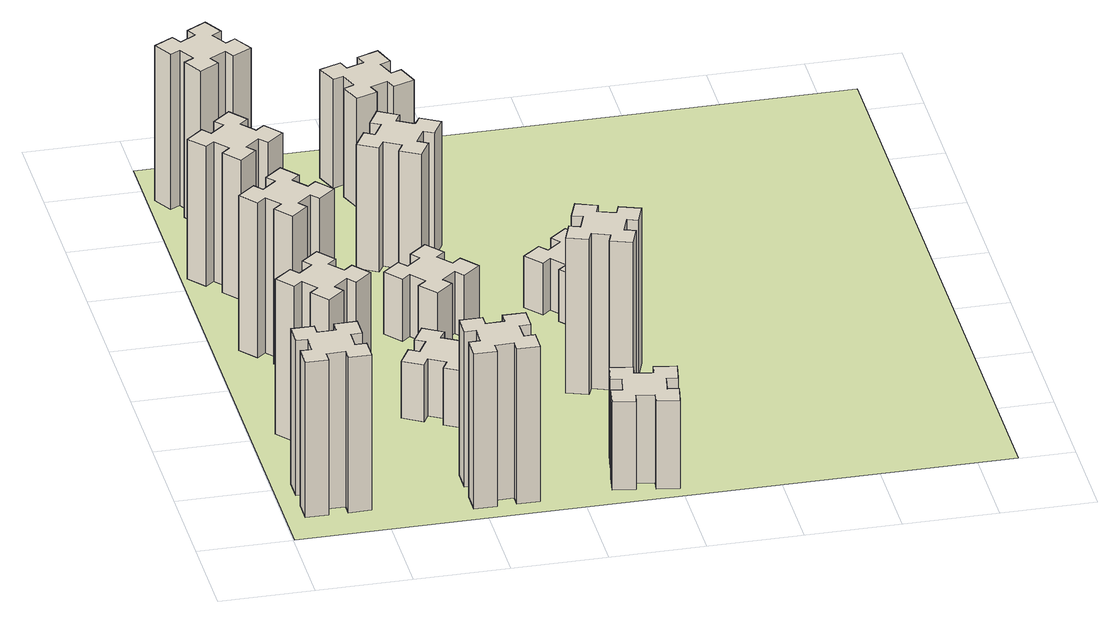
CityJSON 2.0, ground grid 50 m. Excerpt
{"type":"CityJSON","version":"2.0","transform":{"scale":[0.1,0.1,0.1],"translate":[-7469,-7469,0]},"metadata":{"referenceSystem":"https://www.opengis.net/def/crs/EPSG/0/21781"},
"CityObjects":{
"building1":{"type":"Building","attributes":{"class":"1000","function":"1000","usage":"1000","yearOfConstruction":2016,"roofType":"1000","measuredHeight":90,"storeysAboveGround":30,"storeysBelowGround":0},"geometry":[{"type":"Solid","lod":"1","boundaries":[[[[0,1,2,3,4,5,6,7,8,9,10,11,12,13,14,15,16,17,18,19]],[[17,16,20,21]],[[16,15,22,20]],[[15,14,23,22]],[[14,13,24,23]],[[13,12,25,24]],[[12,11,26,25]],[[11,10,27,26]],[[10,9,28,27]],[[9,8,29,28]],[[8,7,30,29]],[[7,6,31,30]],[[6,5,32,31]],[[5,4,33,32]],[[4,3,34,33]],[[3,2,35,34]],[[2,1,36,35]],[[1,0,37,36]],[[0,19,38,37]],[[19,18,39,38]],[[18,17,21,39]],[[24,25,26,27,28,29,30,31,32,33,34,35,36,37,38,39,21,20,22,23]]]]}]},
"building2":{"type":"Building","attributes":{"class":"1000","function":"1000","usage":"1000","yearOfConstruction":2016,"roofType":"1000","measuredHeight":90,"storeysAboveGround":30,"storeysBelowGround":0},"geometry":[{"type":"Solid","lod":"1","boundaries":[[[[40,41,42,43,44,45,46,47,48,49,50,51,52,53,54,55,56,57,58,59]],[[57,56,60,61]],[[56,55,62,60]],[[55,54,63,62]],[[54,53,64,63]],[[53,52,65,64]],[[52,51,66,65]],[[51,50,67,66]],[[50,49,68,67]],[[49,48,69,68]],[[48,47,70,69]],[[47,46,71,70]],[[46,45,72,71]],[[45,44,73,72]],[[44,43,74,73]],[[43,42,75,74]],[[42,41,76,75]],[[41,40,77,76]],[[40,59,78,77]],[[59,58,79,78]],[[58,57,61,79]],[[64,65,66,67,68,69,70,71,72,73,74,75,76,77,78,79,61,60,62,63]]]]}]},
"building3":{"type":"Building","attributes":{"class":"1000","function":"1000","usage":"1000","yearOfConstruction":2016,"roofType":"1000","measuredHeight":90,"storeysAboveGround":30,"storeysBelowGround":0},"geometry":[{"type":"Solid","lod":"1","boundaries":[[[[80,81,82,83,84,85,86,87,88,89,90,91,92,93,94,95,96,97,98,99]],[[97,96,100,101]],[[96,95,102,100]],[[95,94,103,102]],[[94,93,104,103]],[[93,92,105,104]],[[92,91,106,105]],[[91,90,107,106]],[[90,89,108,107]],[[89,88,109,108]],[[88,87,110,109]],[[87,86,111,110]],[[86,85,112,111]],[[85,84,113,112]],[[84,83,114,113]],[[83,82,115,114]],[[82,81,116,115]],[[81,80,117,116]],[[80,99,118,117]],[[99,98,119,118]],[[98,97,101,119]],[[104,105,106,107,108,109,110,111,112,113,114,115,116,117,118,119,101,100,102,103]]]]}]},
"building4":{"type":"Building","attributes":{"class":"1000","function":"1000","usage":"1000","yearOfConstruction":2016,"roofType":"1000","measuredHeight":81,"storeysAboveGround":30,"storeysBelowGround":0},"geometry":[{"type":"Solid","lod":"1","boundaries":[[[[120,121,122,123,124,125,126,127,128,129,130,131,132,133,134,135,136,137,138,139]],[[137,136,140,141]],[[136,135,142,140]],[[135,134,143,142]],[[134,133,144,143]],[[133,132,145,144]],[[132,131,146,145]],[[131,130,147,146]],[[130,129,148,147]],[[129,128,149,148]],[[128,127,150,149]],[[127,126,151,150]],[[126,125,152,151]],[[125,124,153,152]],[[124,123,154,153]],[[123,122,155,154]],[[122,121,156,155]],[[121,120,157,156]],[[120,139,158,157]],[[139,138,159,158]],[[138,137,141,159]],[[144,145,146,147,148,149,150,151,152,153,154,155,156,157,158,159,141,140,142,143]]]]}]},
"building5":{"type":"Building","attributes":{"class":"1000","function":"1000","usage":"1000","yearOfConstruction":2016,"roofType":"1000","measuredHeight":90,"storeysAboveGround":30,"storeysBelowGround":0},"geometry":[{"type":"Solid","lod":"1","boundaries":[[[[160,161,162,163,164,165,166,167,168,169,170,171,172,173,174,175,176,177,178,179]],[[177,176,180,181]],[[176,175,182,180]],[[175,174,183,182]],[[174,173,184,183]],[[173,172,185,184]],[[172,171,186,185]],[[171,170,187,186]],[[170,169,188,187]],[[169,168,189,188]],[[168,167,190,189]],[[167,166,191,190]],[[166,165,192,191]],[[165,164,193,192]],[[164,163,194,193]],[[163,162,195,194]],[[162,161,196,195]],[[161,160,197,196]],[[160,179,198,197]],[[179,178,199,198]],[[178,177,181,199]],[[184,185,186,187,188,189,190,191,192,193,194,195,196,197,198,199,181,180,182,183]]]]}]},
"building6":{"type":"Building","attributes":{"class":"1000","function":"1000","usage":"1000","yearOfConstruction":2016,"roofType":"1000","measuredHeight":90,"storeysAboveGround":30,"storeysBelowGround":0},"geometry":[{"type":"Solid","lod":"1","boundaries":[[[[200,201,202,203,204,205,206,207,208,209,210,211,212,213,214,215,216,217,218,219]],[[217,216,220,221]],[[216,215,222,220]],[[215,214,223,222]],[[214,213,224,223]],[[213,212,225,224]],[[212,211,226,225]],[[211,210,227,226]],[[210,209,228,227]],[[209,208,229,228]],[[208,207,230,229]],[[207,206,231,230]],[[206,205,232,231]],[[205,204,233,232]],[[204,203,234,233]],[[203,202,235,234]],[[202,201,236,235]],[[201,200,237,236]],[[200,219,238,237]],[[219,218,239,238]],[[218,217,221,239]],[[224,225,226,227,228,229,230,231,232,233,234,235,236,237,238,239,221,220,222,223]]]]}]},
"building7":{"type":"Building","attributes":{"class":"1000","function":"1000","usage":"1000","yearOfConstruction":2016,"roofType":"1000","measuredHeight":33,"storeysAboveGround":30,"storeysBelowGround":0},"geometry":[{"type":"Solid","lod":"1","boundaries":[[[[240,241,242,243,244,245,246,247,248,249,250,251,252,253,254,255,256,257,258,259]],[[257,256,260,261]],[[256,255,262,260]],[[255,254,263,262]],[[254,253,264,263]],[[253,252,265,264]],[[252,251,266,265]],[[251,250,267,266]],[[250,249,268,267]],[[249,248,269,268]],[[248,247,270,269]],[[247,246,271,270]],[[246,245,272,271]],[[245,244,273,272]],[[244,243,274,273]],[[243,242,275,274]],[[242,241,276,275]],[[241,240,277,276]],[[240,259,278,277]],[[259,258,279,278]],[[258,257,261,279]],[[264,265,266,267,268,269,270,271,272,273,274,275,276,277,278,279,261,260,262,263]]]]}]},
"building8":{"type":"Building","attributes":{"class":"1000","function":"1000","usage":"1000","yearOfConstruction":2016,"roofType":"1000","measuredHeight":36,"storeysAboveGround":30,"storeysBelowGround":0},"geometry":[{"type":"Solid","lod":"1","boundaries":[[[[280,281,282,283,284,285,286,287,288,289,290,291,292,293,294,295,296,297,298,299]],[[297,296,300,301]],[[296,295,302,300]],[[295,294,303,302]],[[294,293,304,303]],[[293,292,305,304]],[[292,291,306,305]],[[291,290,307,306]],[[290,289,308,307]],[[289,288,309,308]],[[288,287,310,309]],[[287,286,311,310]],[[286,285,312,311]],[[285,284,313,312]],[[284,283,314,313]],[[283,282,315,314]],[[282,281,316,315]],[[281,280,317,316]],[[280,299,318,317]],[[299,298,319,318]],[[298,297,301,319]],[[304,305,306,307,308,309,310,311,312,313,314,315,316,317,318,319,301,300,302,303]]]]}]},
"building9":{"type":"Building","attributes":{"class":"1000","function":"1000","usage":"1000","yearOfConstruction":2016,"roofType":"1000","measuredHeight":72,"storeysAboveGround":30,"storeysBelowGround":0},"geometry":[{"type":"Solid","lod":"1","boundaries":[[[[320,321,322,323,324,325,326,327,328,329,330,331,332,333,334,335,336,337,338,339]],[[337,336,340,341]],[[336,335,342,340]],[[335,334,343,342]],[[334,333,344,343]],[[333,332,345,344]],[[332,331,346,345]],[[331,330,347,346]],[[330,329,348,347]],[[329,328,349,348]],[[328,327,350,349]],[[327,326,351,350]],[[326,325,352,351]],[[325,324,353,352]],[[324,323,354,353]],[[323,322,355,354]],[[322,321,356,355]],[[321,320,357,356]],[[320,339,358,357]],[[339,338,359,358]],[[338,337,341,359]],[[344,345,346,347,348,349,350,351,352,353,354,355,356,357,358,359,341,340,342,343]]]]}]},
"building10":{"type":"Building","attributes":{"class":"1000","function":"1000","usage":"1000","yearOfConstruction":2016,"roofType":"1000","measuredHeight":51,"storeysAboveGround":30,"storeysBelowGround":0},"geometry":[{"type":"Solid","lod":"1","boundaries":[[[[360,361,362,363,364,365,366,367,368,369,370,371,372,373,374,375,376,377,378,379]],[[377,376,380,381]],[[376,375,382,380]],[[375,374,383,382]],[[374,373,384,383]],[[373,372,385,384]],[[372,371,386,385]],[[371,370,387,386]],[[370,369,388,387]],[[369,368,389,388]],[[368,367,390,389]],[[367,366,391,390]],[[366,365,392,391]],[[365,364,393,392]],[[364,363,394,393]],[[363,362,395,394]],[[362,361,396,395]],[[361,360,397,396]],[[360,379,398,397]],[[379,378,399,398]],[[378,377,381,399]],[[384,385,386,387,388,389,390,391,392,393,394,395,396,397,398,399,381,380,382,383]]]]}]},
"building11":{"type":"Building","attributes":{"class":"1000","function":"1000","usage":"1000","yearOfConstruction":2016,"roofType":"1000","measuredHeight":63,"storeysAboveGround":30,"storeysBelowGround":0},"geometry":[{"type":"Solid","lod":"1","boundaries":[[[[400,401,402,403,404,405,406,407,408,409,410,411,412,413,414,415,416,417,418,419]],[[417,416,420,421]],[[416,415,422,420]],[[415,414,423,422]],[[414,413,424,423]],[[413,412,425,424]],[[412,411,426,425]],[[411,410,427,426]],[[410,409,428,427]],[[409,408,429,428]],[[408,407,430,429]],[[407,406,431,430]],[[406,405,432,431]],[[405,404,433,432]],[[404,403,434,433]],[[403,402,435,434]],[[402,401,436,435]],[[401,400,437,436]],[[400,419,438,437]],[[419,418,439,438]],[[418,417,421,439]],[[424,425,426,427,428,429,430,431,432,433,434,435,436,437,438,439,421,420,422,423]]]]}]},
"building12":{"type":"Building","attributes":{"class":"1000","function":"1000","usage":"1000","yearOfConstruction":2016,"roofType":"1000","measuredHeight":90,"storeysAboveGround":30,"storeysBelowGround":0},"geometry":[{"type":"Solid","lod":"1","boundaries":[[[[440,441,442,443,444,445,446,447,448,449,450,451,452,453,454,455,456,457,458,459]],[[457,456,460,461]],[[456,455,462,460]],[[455,454,463,462]],[[454,453,464,463]],[[453,452,465,464]],[[452,451,466,465]],[[451,450,467,466]],[[450,449,468,467]],[[449,448,469,468]],[[448,447,470,469]],[[447,446,471,470]],[[446,445,472,471]],[[445,444,473,472]],[[444,443,474,473]],[[443,442,475,474]],[[442,441,476,475]],[[441,440,477,476]],[[440,459,478,477]],[[459,458,479,478]],[[458,457,461,479]],[[464,465,466,467,468,469,470,471,472,473,474,475,476,477,478,479,461,460,462,463]]]]}]},
"building13":{"type":"Building","attributes":{"class":"1000","function":"1000","usage":"1000","yearOfConstruction":2016,"roofType":"1000","measuredHeight":30,"storeysAboveGround":30,"storeysBelowGround":0},"geometry":[{"type":"Solid","lod":"1","boundaries":[[[[480,481,482,483,484,485,486,487,488,489,490,491,492,493,494,495,496,497,498,499]],[[497,496,500,501]],[[496,495,502,500]],[[495,494,503,502]],[[494,493,504,503]],[[493,492,505,504]],[[492,491,506,505]],[[491,490,507,506]],[[490,489,508,507]],[[489,488,509,508]],[[488,487,510,509]],[[487,486,511,510]],[[486,485,512,511]],[[485,484,513,512]],[[484,483,514,513]],[[483,482,515,514]],[[482,481,516,515]],[[481,480,517,516]],[[480,499,518,517]],[[499,498,519,518]],[[498,497,501,519]],[[504,505,506,507,508,509,510,511,512,513,514,515,516,517,518,519,501,500,502,503]]]]}]},
"landuse1":{"type":"LandUse","attributes":{"name":"plot1","function":"1010"},"geometry":[{"type":"MultiSurface","lod":"1","boundaries":[[[520,521,522,523]]]}]}
},
"vertices":[
[165,425,0],[165,325,0],[105,325,0],[105,205,0],[225,205,0],[225,265,0],[325,265,0],[325,205,0],[445,205,0],[445,325,0],[385,325,0],[385,425,0],[445,425,0],[445,545,0],[325,545,0],[325,485,0],[225,485,0],[225,545,0],[105,545,0],[105,425,0],[225,485,900],[225,545,900],[325,485,900],[325,545,900],[445,545,900],[445,425,900],[385,425,900],[385,325,900],[445,325,900],[445,205,900],[325,205,900],[325,265,900],[225,265,900],[225,205,900],[105,205,900],[105,325,900],[165,325,900],[165,425,900],[105,425,900],[105,545,900],
[492,1048,0],[427,1124,0],[473,1163,0],[396,1255,0],[304,1178,0],[343,1132,0],[266,1067,0],[228,1113,0],[136,1036,0],[213,944,0],[259,983,0],[323,906,0],[277,868,0],[354,776,0],[446,853,0],[408,899,0],[484,963,0],[523,917,0],[615,994,0],[538,1086,0],[484,963,900],[523,917,900],[408,899,900],[446,853,900],[354,776,900],[277,868,900],[323,906,900],[259,983,900],[213,944,900],[136,1036,900],[228,1113,900],[266,1067,900],[343,1132,900],[304,1178,900],[396,1255,900],[473,1163,900],[427,1124,900],[492,1048,900],[538,1086,900],[615,994,900],
[492,1888,0],[427,1964,0],[473,2003,0],[396,2095,0],[304,2018,0],[343,1972,0],[266,1907,0],[228,1953,0],[136,1876,0],[213,1784,0],[259,1823,0],[323,1746,0],[277,1708,0],[354,1616,0],[446,1693,0],[408,1739,0],[484,1803,0],[523,1757,0],[615,1834,0],[538,1926,0],[484,1803,900],[523,1757,900],[408,1739,900],[446,1693,900],[354,1616,900],[277,1708,900],[323,1746,900],[259,1823,900],[213,1784,900],[136,1876,900],[228,1953,900],[266,1907,900],[343,1972,900],[304,2018,900],[396,2095,900],[473,2003,900],[427,1964,900],[492,1888,900],[538,1926,900],[615,1834,900],
[243,2712,0],[166,2647,0],[128,2693,0],[36,2616,0],[113,2524,0],[159,2563,0],[223,2486,0],[177,2448,0],[254,2356,0],[346,2433,0],[308,2479,0],[384,2543,0],[423,2497,0],[515,2574,0],[438,2666,0],[392,2628,0],[327,2704,0],[373,2743,0],[296,2835,0],[204,2758,0],[327,2704,810],[373,2743,810],[392,2628,810],[438,2666,810],[515,2574,810],[423,2497,810],[384,2543,810],[308,2479,810],[346,2433,810],[254,2356,810],[177,2448,810],[223,2486,810],[159,2563,810],[113,2524,810],[36,2616,810],[128,2693,810],[166,2647,810],[243,2712,810],[204,2758,810],[296,2835,810],
[1225,225,0],[1225,325,0],[1285,325,0],[1285,445,0],[1165,445,0],[1165,385,0],[1065,385,0],[1065,445,0],[945,445,0],[945,325,0],[1005,325,0],[1005,225,0],[945,225,0],[945,105,0],[1065,105,0],[1065,165,0],[1165,165,0],[1165,105,0],[1285,105,0],[1285,225,0],[1165,165,900],[1165,105,900],[1065,165,900],[1065,105,900],[945,105,900],[945,225,900],[1005,225,900],[1005,325,900],[945,325,900],[945,445,900],[1065,445,900],[1065,385,900],[1165,385,900],[1165,445,900],[1285,445,900],[1285,325,900],[1225,325,900],[1225,225,900],[1285,225,900],[1285,105,900],
[155,3324,0],[205,3237,0],[153,3207,0],[213,3103,0],[317,3163,0],[287,3215,0],[374,3265,0],[404,3213,0],[508,3273,0],[448,3377,0],[396,3347,0],[346,3434,0],[398,3464,0],[338,3568,0],[234,3508,0],[264,3456,0],[177,3406,0],[147,3458,0],[43,3398,0],[103,3294,0],[177,3406,900],[147,3458,900],[264,3456,900],[234,3508,900],[338,3568,900],[398,3464,900],[346,3434,900],[396,3347,900],[448,3377,900],[508,3273,900],[404,3213,900],[374,3265,900],[287,3215,900],[317,3163,900],[213,3103,900],[153,3207,900],[205,3237,900],[155,3324,900],[103,3294,900],[43,3398,900],
[1086,1017,0],[1136,1104,0],[1188,1074,0],[1248,1178,0],[1144,1238,0],[1114,1186,0],[1027,1236,0],[1057,1288,0],[953,1348,0],[893,1244,0],[945,1214,0],[895,1127,0],[843,1157,0],[783,1053,0],[887,993,0],[917,1045,0],[1004,995,0],[974,943,0],[1078,883,0],[1138,987,0],[1004,995,330],[974,943,330],[917,1045,330],[887,993,330],[783,1053,330],[843,1157,330],[895,1127,330],[945,1214,330],[893,1244,330],[953,1348,330],[1057,1288,330],[1027,1236,330],[1114,1186,330],[1144,1238,330],[1248,1178,330],[1188,1074,330],[1136,1104,330],[1086,1017,330],[1138,987,330],[1078,883,330],
[1083,1972,0],[1006,1907,0],[968,1953,0],[876,1876,0],[953,1784,0],[999,1823,0],[1063,1746,0],[1017,1708,0],[1094,1616,0],[1186,1693,0],[1148,1739,0],[1224,1803,0],[1263,1757,0],[1355,1834,0],[1278,1926,0],[1232,1888,0],[1167,1964,0],[1213,2003,0],[1136,2095,0],[1044,2018,0],[1167,1964,360],[1213,2003,360],[1232,1888,360],[1278,1926,360],[1355,1834,360],[1263,1757,360],[1224,1803,360],[1148,1739,360],[1186,1693,360],[1094,1616,360],[1017,1708,360],[1063,1746,360],[999,1823,360],[953,1784,360],[876,1876,360],[968,1953,360],[1006,1907,360],[1083,1972,360],[1044,2018,360],[1136,2095,360],
[1214,2666,0],[1127,2716,0],[1157,2768,0],[1053,2828,0],[993,2724,0],[1045,2694,0],[995,2607,0],[943,2637,0],[883,2533,0],[987,2473,0],[1017,2525,0],[1104,2475,0],[1074,2423,0],[1178,2363,0],[1238,2467,0],[1186,2497,0],[1236,2584,0],[1288,2554,0],[1348,2658,0],[1244,2718,0],[1236,2584,720],[1288,2554,720],[1186,2497,720],[1238,2467,720],[1178,2363,720],[1074,2423,720],[1104,2475,720],[1017,2525,720],[987,2473,720],[883,2533,720],[943,2637,720],[995,2607,720],[1045,2694,720],[993,2724,720],[1053,2828,720],[1157,2768,720],[1127,2716,720],[1214,2666,720],[1244,2718,720],[1348,2658,720],
[1756,344,0],[1738,245,0],[1679,256,0],[1658,137,0],[1777,117,0],[1787,176,0],[1885,158,0],[1875,99,0],[1993,78,0],[2014,197,0],[1955,207,0],[1972,305,0],[2031,295,0],[2052,413,0],[1934,434,0],[1924,375,0],[1825,392,0],[1836,451,0],[1717,472,0],[1697,354,0],[1825,392,510],[1836,451,510],[1924,375,510],[1934,434,510],[2052,413,510],[2031,295,510],[1972,305,510],[1955,207,510],[2014,197,510],[1993,78,510],[1875,99,510],[1885,158,510],[1787,176,510],[1777,117,510],[1658,137,510],[1679,256,510],[1738,245,510],[1756,344,510],[1697,354,510],[1717,472,510],
[1125,3456,0],[1031,3422,0],[1010,3478,0],[897,3437,0],[939,3324,0],[995,3345,0],[1029,3251,0],[973,3230,0],[1014,3117,0],[1127,3159,0],[1106,3215,0],[1200,3249,0],[1220,3193,0],[1333,3234,0],[1292,3347,0],[1236,3326,0],[1202,3420,0],[1258,3440,0],[1217,3553,0],[1104,3512,0],[1202,3420,630],[1258,3440,630],[1236,3326,630],[1292,3347,630],[1333,3234,630],[1220,3193,630],[1200,3249,630],[1106,3215,630],[1127,3159,630],[1014,3117,630],[973,3230,630],[1029,3251,630],[995,3345,630],[939,3324,630],[897,3437,630],[1010,3478,630],[1031,3422,630],[1125,3456,630],[1104,3512,630],[1217,3553,630],
[1769,1300,0],[1735,1206,0],[1679,1227,0],[1637,1114,0],[1750,1073,0],[1771,1129,0],[1865,1095,0],[1844,1039,0],[1957,997,0],[1998,1110,0],[1942,1131,0],[1976,1225,0],[2032,1204,0],[2073,1317,0],[1960,1358,0],[1940,1302,0],[1846,1336,0],[1867,1392,0],[1754,1433,0],[1713,1320,0],[1846,1336,900],[1867,1392,900],[1940,1302,900],[1960,1358,900],[2073,1317,900],[2032,1204,900],[1976,1225,900],[1942,1131,900],[1998,1110,900],[1957,997,900],[1844,1039,900],[1865,1095,900],[1771,1129,900],[1750,1073,900],[1637,1114,900],[1679,1227,900],[1735,1206,900],[1769,1300,900],[1713,1320,900],[1754,1433,900],
[1972,1988,0],[1907,2064,0],[1953,2103,0],[1876,2195,0],[1784,2118,0],[1823,2072,0],[1746,2007,0],[1708,2053,0],[1616,1976,0],[1693,1884,0],[1739,1923,0],[1803,1846,0],[1757,1808,0],[1834,1716,0],[1926,1793,0],[1888,1839,0],[1964,1903,0],[2003,1857,0],[2095,1934,0],[2018,2026,0],[1964,1903,300],[2003,1857,300],[1888,1839,300],[1926,1793,300],[1834,1716,300],[1757,1808,300],[1803,1846,300],[1739,1923,300],[1693,1884,300],[1616,1976,300],[1708,2053,300],[1746,2007,300],[1823,2072,300],[1784,2118,300],[1876,2195,300],[1953,2103,300],[1907,2064,300],[1972,1988,300],[2018,2026,300],[2095,1934,300],
[5,3705,0],[3705,3705,0],[3705,5,0],[5,5,0]
]}
